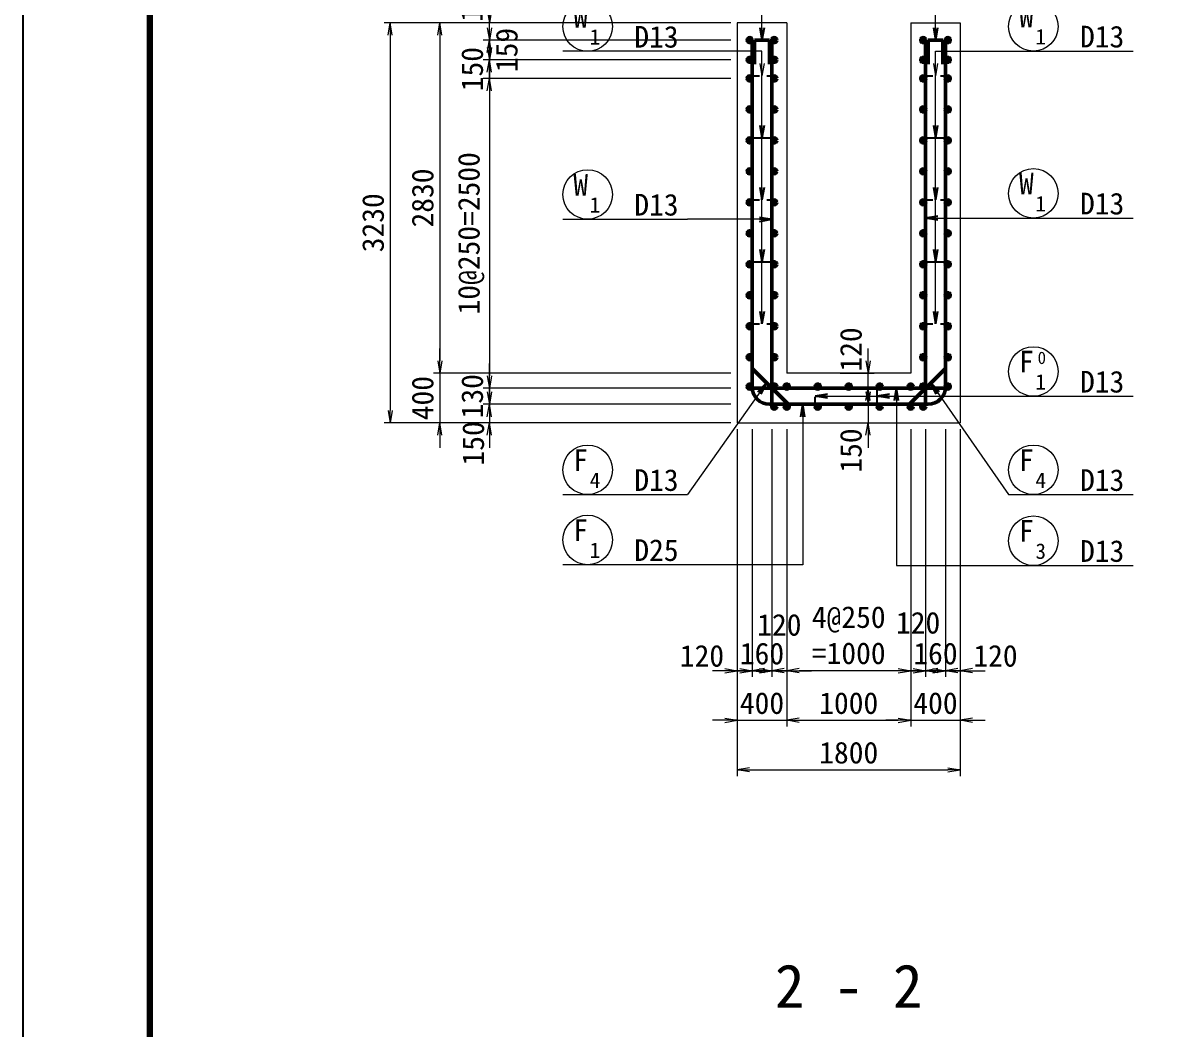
# Model space of a CAD drawing. Header units: millimetres. Extents: x 67792 to 193942, y -50017 to -20317.
# Drawn here: x 67792 to 76940, y -34205 to -26081 of the extents above; entities that cross this region are included whole.
import ezdxf
from ezdxf.enums import TextEntityAlignment as Align

# ---------------------------------------------------------------- set-up
doc = ezdxf.new("R2010")
doc.units = ezdxf.units.MM
doc.header["$LTSCALE"] = 50
doc.header["$PDSIZE"] = 300
doc.linetypes.add('SXF_跳び破線', pattern=[12, 6, -6])
doc.layers.get('Defpoints').update_dxf_attribs({"color": 191})
for name, color, linetype, lineweight in [('D-BGD', 7, 'Continuous', 13), ('D-STR', 1, 'Continuous', 50), ('D-STR-DIM', 7, 'Continuous', 13), ('D-STR-HTXT', 7, 'Continuous', 13), ('D-STR-STR2', 7, 'Continuous', 25), ('D-STR-STR5', 7, 'Continuous', 25), ('D-STR-TXT', 7, 'Continuous', 13), ('D-TTL', 2, 'Continuous', 140)]:
    doc.layers.add(name, color=color, linetype=linetype, lineweight=lineweight)
doc.styles.add('YOKO_GOTHIC', font='MS Gothic.ttf')
doc.dimstyles.new('S50', dxfattribs={"dimscale": 50, "dimtxt": 3.5, "dimasz": 2, "dimexe": 1, "dimexo": 1, "dimgap": 1, "dimtad": 1, "dimdec": 0, "dimzin": 1, "dimdsep": 46, "dimtxsty": 'YOKO_GOTHIC', "dimblk": 'OPEN', "dimcen": 0, "dimclrd": 256, "dimclre": 256, "dimclrt": 256, "dimaunit": 1, "dimadec": 3, "dimazin": 0, "dimtfac": 1, "dimtdec": 0, "dimtix": 1, "dimtmove": 2, "dimatfit": 3, "dimldrblk": 'OPEN', "dimfxl": 1, "dimlwd": -1, "dimlwe": -1, "dimarcsym": 2})

# ---------------------------------------------------------------- blocks, each defined once
blk = doc.blocks.new('_Open')
at = {"color": 0, "linetype": 'ByBlock', "lineweight": -2}
for p, q in [((-1, 0.167), (0, 0)), ((-1, -0.167), (0, 0)), ((0, 0), (-1, 0))]:
    blk.add_line(p, q, dxfattribs=at)
blk = doc.blocks.new('*D239')
at = {"layer": 'D-STR-DIM', "ltscale": 1500, "transparency": 16777216}
for p, q in [((73507.4, -26081), (70707.4, -26081)), ((70757.4, -26181), (70757.4, -29210.9)), ((73507.4, -29310.9), (70707.4, -29310.9))]:
    blk.add_line(p, q, dxfattribs=at)
at = {"layer": 'Defpoints', "color": 0, "ltscale": 1500, "transparency": 16777216}
for p in [(73557.4, -26081), (70757.4, -29310.9), (73557.4, -29310.9)]:
    blk.add_point(p, dxfattribs=at)
at = {"layer": 'D-STR-DIM', "ltscale": 1500, "transparency": 16777216, "xscale": 100, "yscale": 100, "zscale": 100}
for p, rotation in [((70757.4, -26081), 90), ((70757.4, -29310.9), 270)]:
    blk.add_blockref('_Open', p, dxfattribs=dict(at, rotation=rotation))
at = {"layer": 'D-STR-DIM', "ltscale": 1500, "transparency": 16777216, "insert": (70619.9, -27695.9), "char_height": 175, "attachment_point": 5, "rotation": 90, "style": 'YOKO_GOTHIC'}
blk.add_mtext('3230', dxfattribs=at)
blk = doc.blocks.new('*D240')
at = {"layer": 'D-STR-DIM', "ltscale": 1500, "transparency": 16777216}
for p, q in [((73507.4, -26081), (71107.4, -26081)), ((71157.4, -26181), (71157.4, -28810.9)), ((73507.4, -28910.9), (71107.4, -28910.9))]:
    blk.add_line(p, q, dxfattribs=at)
at = {"layer": 'Defpoints', "color": 0, "ltscale": 1500, "transparency": 16777216}
for p in [(73557.4, -26081), (71157.4, -28910.9), (73557.4, -28910.9)]:
    blk.add_point(p, dxfattribs=at)
at = {"layer": 'D-STR-DIM', "ltscale": 1500, "transparency": 16777216, "xscale": 100, "yscale": 100, "zscale": 100}
for p, rotation in [((71157.4, -26081), 90), ((71157.4, -28910.9), 270)]:
    blk.add_blockref('_Open', p, dxfattribs=dict(at, rotation=rotation))
at = {"layer": 'D-STR-DIM', "ltscale": 1500, "transparency": 16777216, "insert": (71019.9, -27495.9), "char_height": 175, "attachment_point": 5, "rotation": 90, "style": 'YOKO_GOTHIC'}
blk.add_mtext('2830', dxfattribs=at)
blk = doc.blocks.new('*D241')
at = {"layer": 'D-STR-DIM', "ltscale": 1500, "transparency": 16777216}
for p, q in [((71157.4, -28810.9), (71157.4, -28710.9)), ((73507.4, -28910.9), (71107.4, -28910.9)), ((71157.4, -28910.9), (71157.4, -29310.9)), ((73507.4, -29310.9), (71107.4, -29310.9)), ((71157.4, -29410.9), (71157.4, -29510.9))]:
    blk.add_line(p, q, dxfattribs=at)
at = {"layer": 'Defpoints', "color": 0, "ltscale": 1500, "transparency": 16777216}
for p in [(73557.4, -28910.9), (71157.4, -29310.9), (73557.4, -29310.9)]:
    blk.add_point(p, dxfattribs=at)
at = {"layer": 'D-STR-DIM', "ltscale": 1500, "transparency": 16777216, "xscale": 100, "yscale": 100, "zscale": 100}
for p, rotation in [((71157.4, -28910.9), 270), ((71157.4, -29310.9), 90)]:
    blk.add_blockref('_Open', p, dxfattribs=dict(at, rotation=rotation))
at = {"layer": 'D-STR-DIM', "ltscale": 1500, "transparency": 16777216, "insert": (71019.9, -29110.9), "char_height": 175, "attachment_point": 5, "rotation": 90, "style": 'YOKO_GOTHIC'}
blk.add_mtext('400', dxfattribs=at)
blk = doc.blocks.new('*D242')
at = {"layer": 'D-STR-DIM', "ltscale": 1500, "transparency": 16777216}
for p, q in [((71557.4, -25981), (71557.4, -25881)), ((73507.4, -26081), (71507.4, -26081)), ((71557.4, -26222), (71557.4, -26081)), ((73507.4, -26222), (71507.4, -26222)), ((71557.4, -26322), (71557.4, -26422))]:
    blk.add_line(p, q, dxfattribs=at)
at = {"layer": 'Defpoints', "color": 0, "ltscale": 1500, "transparency": 16777216}
for p in [(71557.4, -26081), (73557.4, -26081), (73557.4, -26222)]:
    blk.add_point(p, dxfattribs=at)
at = {"layer": 'D-STR-DIM', "ltscale": 1500, "transparency": 16777216, "xscale": 100, "yscale": 100, "zscale": 100}
for p, rotation in [((71557.4, -26081), 270), ((71557.4, -26222), 90)]:
    blk.add_blockref('_Open', p, dxfattribs=dict(at, rotation=rotation))
at = {"layer": 'D-STR-DIM', "ltscale": 1500, "transparency": 16777216, "insert": (71414.9, -25895.6), "char_height": 175, "attachment_point": 5, "rotation": 90, "style": 'YOKO_GOTHIC'}
blk.add_mtext('141', dxfattribs=at)
blk = doc.blocks.new('*D243')
at = {"layer": 'D-STR-DIM', "ltscale": 1500, "transparency": 16777216}
for p, q in [((73507.4, -26530.9), (71507.4, -26530.9)), ((71557.4, -26630.9), (71557.4, -28930.9)), ((73507.4, -29030.9), (71507.4, -29030.9))]:
    blk.add_line(p, q, dxfattribs=at)
at = {"layer": 'Defpoints', "color": 0, "ltscale": 1500, "transparency": 16777216}
for p in [(73557.4, -26530.9), (71557.4, -29030.9), (73557.4, -29030.9)]:
    blk.add_point(p, dxfattribs=at)
at = {"layer": 'D-STR-DIM', "ltscale": 1500, "transparency": 16777216, "xscale": 100, "yscale": 100, "zscale": 100}
for p, rotation in [((71557.4, -26530.9), 90), ((71557.4, -29030.9), 270)]:
    blk.add_blockref('_Open', p, dxfattribs=dict(at, rotation=rotation))
at = {"layer": 'D-STR-DIM', "ltscale": 1500, "transparency": 16777216, "insert": (71410.5, -27780.9), "char_height": 175, "attachment_point": 5, "rotation": 90, "style": 'YOKO_GOTHIC'}
blk.add_mtext('10@250=2500', dxfattribs=at)
blk = doc.blocks.new('*D244')
at = {"layer": 'D-STR-DIM', "ltscale": 1500, "transparency": 16777216}
for p, q in [((71557.4, -28930.9), (71557.4, -28830.9)), ((73507.4, -29030.9), (71507.4, -29030.9)), ((71557.4, -29030.9), (71557.4, -29160.9)), ((73507.4, -29160.9), (71507.4, -29160.9)), ((71557.4, -29260.9), (71557.4, -29360.9))]:
    blk.add_line(p, q, dxfattribs=at)
at = {"layer": 'Defpoints', "color": 0, "ltscale": 1500, "transparency": 16777216}
for p in [(73557.4, -29030.9), (71557.4, -29160.9), (73557.4, -29160.9)]:
    blk.add_point(p, dxfattribs=at)
at = {"layer": 'D-STR-DIM', "ltscale": 1500, "transparency": 16777216, "xscale": 100, "yscale": 100, "zscale": 100}
for p, rotation in [((71557.4, -29030.9), 270), ((71557.4, -29160.9), 90)]:
    blk.add_blockref('_Open', p, dxfattribs=dict(at, rotation=rotation))
at = {"layer": 'D-STR-DIM', "ltscale": 1500, "transparency": 16777216, "insert": (71419.9, -29095.9), "char_height": 175, "attachment_point": 5, "rotation": 90, "style": 'YOKO_GOTHIC'}
blk.add_mtext('130', dxfattribs=at)
blk = doc.blocks.new('*D245')
at = {"layer": 'D-STR-DIM', "ltscale": 1500, "transparency": 16777216}
for p, q in [((71557.4, -29060.9), (71557.4, -28960.9)), ((73507.4, -29160.9), (71507.4, -29160.9)), ((71557.4, -29160.9), (71557.4, -29310.9)), ((73507.4, -29310.9), (71507.4, -29310.9)), ((71557.4, -29410.9), (71557.4, -29510.9))]:
    blk.add_line(p, q, dxfattribs=at)
at = {"layer": 'Defpoints', "color": 0, "ltscale": 1500, "transparency": 16777216}
for p in [(73557.4, -29160.9), (71557.4, -29310.9), (73557.4, -29310.9)]:
    blk.add_point(p, dxfattribs=at)
at = {"layer": 'D-STR-DIM', "ltscale": 1500, "transparency": 16777216, "xscale": 100, "yscale": 100, "zscale": 100}
for p, rotation in [((71557.4, -29160.9), 270), ((71557.4, -29310.9), 90)]:
    blk.add_blockref('_Open', p, dxfattribs=dict(at, rotation=rotation))
at = {"layer": 'D-STR-DIM', "ltscale": 1500, "transparency": 16777216, "insert": (71428.2, -29476.3), "char_height": 175, "attachment_point": 5, "rotation": 90, "style": 'YOKO_GOTHIC'}
blk.add_mtext('150', dxfattribs=at)
blk = doc.blocks.new('*D246')
at = {"layer": 'D-STR-DIM', "ltscale": 1500, "transparency": 16777216}
for p, q in [((71557.4, -26280.9), (71557.4, -26180.9)), ((73507.4, -26380.9), (71507.4, -26380.9)), ((71557.4, -26530.9), (71557.4, -26380.9)), ((73507.4, -26530.9), (71507.4, -26530.9)), ((71557.4, -26630.9), (71557.4, -26730.9))]:
    blk.add_line(p, q, dxfattribs=at)
at = {"layer": 'Defpoints', "color": 0, "ltscale": 1500, "transparency": 16777216}
for p in [(71557.4, -26380.9), (73557.4, -26380.9), (73557.4, -26530.9)]:
    blk.add_point(p, dxfattribs=at)
at = {"layer": 'D-STR-DIM', "ltscale": 1500, "transparency": 16777216, "xscale": 100, "yscale": 100, "zscale": 100}
for p, rotation in [((71557.4, -26380.9), 270), ((71557.4, -26530.9), 90)]:
    blk.add_blockref('_Open', p, dxfattribs=dict(at, rotation=rotation))
at = {"layer": 'D-STR-DIM', "ltscale": 1500, "transparency": 16777216, "insert": (71419.9, -26455.9), "char_height": 175, "attachment_point": 5, "rotation": 90, "style": 'YOKO_GOTHIC'}
blk.add_mtext('150', dxfattribs=at)
blk = doc.blocks.new('*D198')
at = {"layer": 'D-STR-DIM', "ltscale": 1500, "transparency": 16777216}
for p, q in [((71557.4, -26122), (71557.4, -26022)), ((73507.4, -26222), (71507.4, -26222)), ((71557.4, -26222), (71557.4, -26380.9)), ((73507.4, -26380.9), (71507.4, -26380.9)), ((71557.4, -26480.9), (71557.4, -26580.9))]:
    blk.add_line(p, q, dxfattribs=at)
at = {"layer": 'Defpoints', "color": 0, "ltscale": 1500, "transparency": 16777216}
for p in [(73557.4, -26222), (71557.4, -26380.9), (73557.4, -26380.9)]:
    blk.add_point(p, dxfattribs=at)
at = {"layer": 'D-STR-DIM', "ltscale": 1500, "transparency": 16777216, "xscale": 100, "yscale": 100, "zscale": 100}
for p, rotation in [((71557.4, -26222), 270), ((71557.4, -26380.9), 90)]:
    blk.add_blockref('_Open', p, dxfattribs=dict(at, rotation=rotation))
at = {"layer": 'D-STR-DIM', "ltscale": 1500, "transparency": 16777216, "insert": (71698.6, -26301.4), "char_height": 175, "attachment_point": 5, "rotation": 90, "style": 'YOKO_GOTHIC'}
blk.add_mtext('159', dxfattribs=at)
blk = doc.blocks.new('*D199')
at = {"layer": 'D-STR-DIM', "ltscale": 1500, "transparency": 16777216}
for p, q in [((73557.4, -29360.9), (73557.4, -32160.9)), ((75357.4, -29360.9), (75357.4, -32160.9)), ((73657.4, -32110.9), (75257.4, -32110.9))]:
    blk.add_line(p, q, dxfattribs=at)
at = {"layer": 'Defpoints', "color": 0, "ltscale": 1500, "transparency": 16777216}
for p in [(73557.4, -29310.9), (75357.4, -29310.9), (75357.4, -32110.9)]:
    blk.add_point(p, dxfattribs=at)
at = {"layer": 'D-STR-DIM', "ltscale": 1500, "transparency": 16777216, "xscale": 100, "yscale": 100, "zscale": 100, "rotation": 180}
blk.add_blockref('_Open', (73557.4, -32110.9), dxfattribs=at)
at = {"layer": 'D-STR-DIM', "ltscale": 1500, "transparency": 16777216, "xscale": 100, "yscale": 100, "zscale": 100}
blk.add_blockref('_Open', (75357.4, -32110.9), dxfattribs=at)
at = {"layer": 'D-STR-DIM', "ltscale": 1500, "transparency": 16777216, "insert": (74457.4, -31973.4), "char_height": 175, "attachment_point": 5, "style": 'YOKO_GOTHIC'}
blk.add_mtext('1800', dxfattribs=at)
blk = doc.blocks.new('*D200')
at = {"layer": 'D-STR-DIM', "ltscale": 1500, "transparency": 16777216}
for p, q in [((73557.4, -29360.9), (73557.4, -31760.9)), ((73957.4, -29360.9), (73957.4, -31760.9)), ((73457.4, -31710.9), (73357.4, -31710.9)), ((73557.4, -31710.9), (73957.4, -31710.9)), ((74057.4, -31710.9), (74157.4, -31710.9))]:
    blk.add_line(p, q, dxfattribs=at)
at = {"layer": 'Defpoints', "color": 0, "ltscale": 1500, "transparency": 16777216}
for p in [(73557.4, -29310.9), (73957.4, -29310.9), (73957.4, -31710.9)]:
    blk.add_point(p, dxfattribs=at)
at = {"layer": 'D-STR-DIM', "ltscale": 1500, "transparency": 16777216, "xscale": 100, "yscale": 100, "zscale": 100}
blk.add_blockref('_Open', (73557.4, -31710.9), dxfattribs=at)
at = {"layer": 'D-STR-DIM', "ltscale": 1500, "transparency": 16777216, "xscale": 100, "yscale": 100, "zscale": 100, "rotation": 180}
blk.add_blockref('_Open', (73957.4, -31710.9), dxfattribs=at)
at = {"layer": 'D-STR-DIM', "ltscale": 1500, "transparency": 16777216, "insert": (73757.4, -31573.4), "char_height": 175, "attachment_point": 5, "style": 'YOKO_GOTHIC'}
blk.add_mtext('400', dxfattribs=at)
blk = doc.blocks.new('*D201')
at = {"layer": 'D-STR-DIM', "ltscale": 1500, "transparency": 16777216}
for p, q in [((73957.4, -29360.9), (73957.4, -31760.9)), ((74957.4, -29360.9), (74957.4, -31760.9)), ((74057.4, -31710.9), (74857.4, -31710.9))]:
    blk.add_line(p, q, dxfattribs=at)
at = {"layer": 'Defpoints', "color": 0, "ltscale": 1500, "transparency": 16777216}
for p in [(73957.4, -29310.9), (74957.4, -29310.9), (74957.4, -31710.9)]:
    blk.add_point(p, dxfattribs=at)
at = {"layer": 'D-STR-DIM', "ltscale": 1500, "transparency": 16777216, "xscale": 100, "yscale": 100, "zscale": 100, "rotation": 180}
blk.add_blockref('_Open', (73957.4, -31710.9), dxfattribs=at)
at = {"layer": 'D-STR-DIM', "ltscale": 1500, "transparency": 16777216, "xscale": 100, "yscale": 100, "zscale": 100}
blk.add_blockref('_Open', (74957.4, -31710.9), dxfattribs=at)
at = {"layer": 'D-STR-DIM', "ltscale": 1500, "transparency": 16777216, "insert": (74457.4, -31573.4), "char_height": 175, "attachment_point": 5, "style": 'YOKO_GOTHIC'}
blk.add_mtext('1000', dxfattribs=at)
blk = doc.blocks.new('*D202')
at = {"layer": 'D-STR-DIM', "ltscale": 1500, "transparency": 16777216}
for p, q in [((74957.4, -29360.9), (74957.4, -31760.9)), ((75357.4, -29360.9), (75357.4, -31760.9)), ((74857.4, -31710.9), (74757.4, -31710.9)), ((74957.4, -31710.9), (75357.4, -31710.9)), ((75457.4, -31710.9), (75557.4, -31710.9))]:
    blk.add_line(p, q, dxfattribs=at)
at = {"layer": 'Defpoints', "color": 0, "ltscale": 1500, "transparency": 16777216}
for p in [(74957.4, -29310.9), (75357.4, -29310.9), (75357.4, -31710.9)]:
    blk.add_point(p, dxfattribs=at)
at = {"layer": 'D-STR-DIM', "ltscale": 1500, "transparency": 16777216, "xscale": 100, "yscale": 100, "zscale": 100}
blk.add_blockref('_Open', (74957.4, -31710.9), dxfattribs=at)
at = {"layer": 'D-STR-DIM', "ltscale": 1500, "transparency": 16777216, "xscale": 100, "yscale": 100, "zscale": 100, "rotation": 180}
blk.add_blockref('_Open', (75357.4, -31710.9), dxfattribs=at)
at = {"layer": 'D-STR-DIM', "ltscale": 1500, "transparency": 16777216, "insert": (75157.4, -31573.4), "char_height": 175, "attachment_point": 5, "style": 'YOKO_GOTHIC'}
blk.add_mtext('400', dxfattribs=at)
blk = doc.blocks.new('*D203')
at = {"layer": 'D-STR-DIM', "ltscale": 1500, "transparency": 16777216}
for p, q in [((73677.4, -29360.9), (73677.4, -31360.9)), ((73837.4, -29360.9), (73837.4, -31360.9)), ((73577.4, -31310.9), (73477.4, -31310.9)), ((73677.4, -31310.9), (73837.4, -31310.9)), ((73937.4, -31310.9), (74037.4, -31310.9))]:
    blk.add_line(p, q, dxfattribs=at)
at = {"layer": 'Defpoints', "color": 0, "ltscale": 1500, "transparency": 16777216}
for p in [(73677.4, -29310.9), (73837.4, -29310.9), (73837.4, -31310.9)]:
    blk.add_point(p, dxfattribs=at)
at = {"layer": 'D-STR-DIM', "ltscale": 1500, "transparency": 16777216, "xscale": 100, "yscale": 100, "zscale": 100}
blk.add_blockref('_Open', (73677.4, -31310.9), dxfattribs=at)
at = {"layer": 'D-STR-DIM', "ltscale": 1500, "transparency": 16777216, "xscale": 100, "yscale": 100, "zscale": 100, "rotation": 180}
blk.add_blockref('_Open', (73837.4, -31310.9), dxfattribs=at)
at = {"layer": 'D-STR-DIM', "ltscale": 1500, "transparency": 16777216, "insert": (73757.4, -31173.4), "char_height": 175, "attachment_point": 5, "style": 'YOKO_GOTHIC'}
blk.add_mtext('160', dxfattribs=at)
blk = doc.blocks.new('*D204')
at = {"layer": 'D-STR-DIM', "ltscale": 1500, "transparency": 16777216}
for p, q in [((73557.4, -29360.9), (73557.4, -31360.9)), ((73677.4, -29360.9), (73677.4, -31360.9)), ((73457.4, -31310.9), (73357.4, -31310.9)), ((73557.4, -31310.9), (73677.4, -31310.9)), ((73777.4, -31310.9), (73877.4, -31310.9))]:
    blk.add_line(p, q, dxfattribs=at)
at = {"layer": 'Defpoints', "color": 0, "ltscale": 1500, "transparency": 16777216}
for p in [(73557.4, -29310.9), (73677.4, -29310.9), (73677.4, -31310.9)]:
    blk.add_point(p, dxfattribs=at)
at = {"layer": 'D-STR-DIM', "ltscale": 1500, "transparency": 16777216, "xscale": 100, "yscale": 100, "zscale": 100}
blk.add_blockref('_Open', (73557.4, -31310.9), dxfattribs=at)
at = {"layer": 'D-STR-DIM', "ltscale": 1500, "transparency": 16777216, "xscale": 100, "yscale": 100, "zscale": 100, "rotation": 180}
blk.add_blockref('_Open', (73677.4, -31310.9), dxfattribs=at)
at = {"layer": 'D-STR-DIM', "ltscale": 1500, "transparency": 16777216, "insert": (73273, -31192), "char_height": 175, "attachment_point": 5, "style": 'YOKO_GOTHIC'}
blk.add_mtext('120', dxfattribs=at)
blk = doc.blocks.new('*D205')
at = {"layer": 'D-STR-DIM', "ltscale": 1500, "transparency": 16777216}
for p, q in [((73957.4, -29360.9), (73957.4, -31360.9)), ((74957.4, -29360.9), (74957.4, -31360.9)), ((74857.4, -31310.9), (74057.4, -31310.9))]:
    blk.add_line(p, q, dxfattribs=at)
at = {"layer": 'Defpoints', "color": 0, "ltscale": 1500, "transparency": 16777216}
for p in [(73957.4, -29310.9), (74957.4, -29310.9), (73957.4, -31310.9)]:
    blk.add_point(p, dxfattribs=at)
at = {"layer": 'D-STR-DIM', "ltscale": 1500, "transparency": 16777216, "xscale": 100, "yscale": 100, "zscale": 100, "rotation": 180}
blk.add_blockref('_Open', (73957.4, -31310.9), dxfattribs=at)
at = {"layer": 'D-STR-DIM', "ltscale": 1500, "transparency": 16777216, "xscale": 100, "yscale": 100, "zscale": 100}
blk.add_blockref('_Open', (74957.4, -31310.9), dxfattribs=at)
at = {"layer": 'D-STR-DIM', "ltscale": 1500, "transparency": 16777216, "insert": (74457.4, -31025.3), "char_height": 175, "attachment_point": 5, "style": 'YOKO_GOTHIC'}
blk.add_mtext('4@250\\P=1000', dxfattribs=at)
blk = doc.blocks.new('*D206')
at = {"layer": 'D-STR-DIM', "ltscale": 1500, "transparency": 16777216}
for p, q in [((73837.4, -29360.9), (73837.4, -31360.9)), ((73957.4, -29360.9), (73957.4, -31360.9)), ((73737.4, -31310.9), (73637.4, -31310.9)), ((73957.4, -31310.9), (73837.4, -31310.9)), ((74057.4, -31310.9), (74157.4, -31310.9))]:
    blk.add_line(p, q, dxfattribs=at)
at = {"layer": 'Defpoints', "color": 0, "ltscale": 1500, "transparency": 16777216}
for p in [(73837.4, -29310.9), (73957.4, -29310.9), (73837.4, -31310.9)]:
    blk.add_point(p, dxfattribs=at)
at = {"layer": 'D-STR-DIM', "ltscale": 1500, "transparency": 16777216, "xscale": 100, "yscale": 100, "zscale": 100}
blk.add_blockref('_Open', (73837.4, -31310.9), dxfattribs=at)
at = {"layer": 'D-STR-DIM', "ltscale": 1500, "transparency": 16777216, "xscale": 100, "yscale": 100, "zscale": 100, "rotation": 180}
blk.add_blockref('_Open', (73957.4, -31310.9), dxfattribs=at)
at = {"layer": 'D-STR-DIM', "ltscale": 1500, "transparency": 16777216, "insert": (73897.4, -30942), "char_height": 175, "attachment_point": 5, "style": 'YOKO_GOTHIC'}
blk.add_mtext('120', dxfattribs=at)
blk = doc.blocks.new('*D207')
at = {"layer": 'D-STR-DIM', "ltscale": 1500, "transparency": 16777216}
for p, q in [((75077.4, -29360.9), (75077.4, -31360.9)), ((75237.4, -29360.9), (75237.4, -31360.9)), ((74977.4, -31310.9), (74877.4, -31310.9)), ((75237.4, -31310.9), (75077.4, -31310.9)), ((75337.4, -31310.9), (75437.4, -31310.9))]:
    blk.add_line(p, q, dxfattribs=at)
at = {"layer": 'Defpoints', "color": 0, "ltscale": 1500, "transparency": 16777216}
for p in [(75077.4, -29310.9), (75237.4, -29310.9), (75077.4, -31310.9)]:
    blk.add_point(p, dxfattribs=at)
at = {"layer": 'D-STR-DIM', "ltscale": 1500, "transparency": 16777216, "xscale": 100, "yscale": 100, "zscale": 100}
blk.add_blockref('_Open', (75077.4, -31310.9), dxfattribs=at)
at = {"layer": 'D-STR-DIM', "ltscale": 1500, "transparency": 16777216, "xscale": 100, "yscale": 100, "zscale": 100, "rotation": 180}
blk.add_blockref('_Open', (75237.4, -31310.9), dxfattribs=at)
at = {"layer": 'D-STR-DIM', "ltscale": 1500, "transparency": 16777216, "insert": (75157.4, -31173.4), "char_height": 175, "attachment_point": 5, "style": 'YOKO_GOTHIC'}
blk.add_mtext('160', dxfattribs=at)
blk = doc.blocks.new('*D208')
at = {"layer": 'D-STR-DIM', "ltscale": 1500, "transparency": 16777216}
for p, q in [((75237.4, -29360.9), (75237.4, -31360.9)), ((75357.4, -29360.9), (75357.4, -31360.9)), ((75137.4, -31310.9), (75037.4, -31310.9)), ((75357.4, -31310.9), (75237.4, -31310.9)), ((75457.4, -31310.9), (75557.4, -31310.9))]:
    blk.add_line(p, q, dxfattribs=at)
at = {"layer": 'Defpoints', "color": 0, "ltscale": 1500, "transparency": 16777216}
for p in [(75237.4, -29310.9), (75357.4, -29310.9), (75237.4, -31310.9)]:
    blk.add_point(p, dxfattribs=at)
at = {"layer": 'D-STR-DIM', "ltscale": 1500, "transparency": 16777216, "xscale": 100, "yscale": 100, "zscale": 100}
blk.add_blockref('_Open', (75237.4, -31310.9), dxfattribs=at)
at = {"layer": 'D-STR-DIM', "ltscale": 1500, "transparency": 16777216, "xscale": 100, "yscale": 100, "zscale": 100, "rotation": 180}
blk.add_blockref('_Open', (75357.4, -31310.9), dxfattribs=at)
at = {"layer": 'D-STR-DIM', "ltscale": 1500, "transparency": 16777216, "insert": (75641.7, -31192), "char_height": 175, "attachment_point": 5, "style": 'YOKO_GOTHIC'}
blk.add_mtext('120', dxfattribs=at)
blk = doc.blocks.new('*D209')
at = {"layer": 'D-STR-DIM', "ltscale": 1500, "transparency": 16777216}
for p, q in [((74957.4, -29360.9), (74957.4, -31360.9)), ((75077.4, -29360.9), (75077.4, -31360.9)), ((74857.4, -31310.9), (74757.4, -31310.9)), ((74957.4, -31310.9), (75077.4, -31310.9)), ((75177.4, -31310.9), (75277.4, -31310.9))]:
    blk.add_line(p, q, dxfattribs=at)
at = {"layer": 'Defpoints', "color": 0, "ltscale": 1500, "transparency": 16777216}
for p in [(74957.4, -29310.9), (75077.4, -29310.9), (75077.4, -31310.9)]:
    blk.add_point(p, dxfattribs=at)
at = {"layer": 'D-STR-DIM', "ltscale": 1500, "transparency": 16777216, "xscale": 100, "yscale": 100, "zscale": 100}
blk.add_blockref('_Open', (74957.4, -31310.9), dxfattribs=at)
at = {"layer": 'D-STR-DIM', "ltscale": 1500, "transparency": 16777216, "xscale": 100, "yscale": 100, "zscale": 100, "rotation": 180}
blk.add_blockref('_Open', (75077.4, -31310.9), dxfattribs=at)
at = {"layer": 'D-STR-DIM', "ltscale": 1500, "transparency": 16777216, "insert": (75017.4, -30925), "char_height": 175, "attachment_point": 5, "style": 'YOKO_GOTHIC'}
blk.add_mtext('120', dxfattribs=at)
blk = doc.blocks.new('*D252')
at = {"layer": 'D-STR-DIM', "ltscale": 1500, "transparency": 16777216}
for p, q in [((74613.1, -28810.9), (74613.1, -28710.9)), ((74387.9, -28910.9), (74663.1, -28910.9)), ((74613.1, -29030.9), (74613.1, -28910.9)), ((74398.4, -29030.9), (74663.1, -29030.9)), ((74613.1, -29130.9), (74613.1, -29230.9))]:
    blk.add_line(p, q, dxfattribs=at)
at = {"layer": 'Defpoints', "color": 0, "ltscale": 1500, "transparency": 16777216}
for p in [(74337.9, -28910.9), (74613.1, -28910.9), (74348.4, -29030.9)]:
    blk.add_point(p, dxfattribs=at)
at = {"layer": 'D-STR-DIM', "ltscale": 1500, "transparency": 16777216, "xscale": 100, "yscale": 100, "zscale": 100}
for p, rotation in [((74613.1, -28910.9), 270), ((74613.1, -29030.9), 90)]:
    blk.add_blockref('_Open', p, dxfattribs=dict(at, rotation=rotation))
at = {"layer": 'D-STR-DIM', "ltscale": 1500, "transparency": 16777216, "insert": (74475.6, -28718.3), "char_height": 175, "attachment_point": 5, "rotation": 90, "style": 'YOKO_GOTHIC'}
blk.add_mtext('120', dxfattribs=at)
blk = doc.blocks.new('*D253')
at = {"layer": 'D-STR-DIM', "ltscale": 1500, "transparency": 16777216}
for p, q in [((74613.1, -29060.9), (74613.1, -28960.9)), ((74387.1, -29160.9), (74663.1, -29160.9)), ((74613.1, -29160.9), (74613.1, -29310.9)), ((74387.1, -29310.9), (74663.1, -29310.9)), ((74613.1, -29410.9), (74613.1, -29510.9))]:
    blk.add_line(p, q, dxfattribs=at)
at = {"layer": 'Defpoints', "color": 0, "ltscale": 1500, "transparency": 16777216}
for p in [(74337.1, -29160.9), (74337.1, -29310.9), (74613.1, -29310.9)]:
    blk.add_point(p, dxfattribs=at)
at = {"layer": 'D-STR-DIM', "ltscale": 1500, "transparency": 16777216, "xscale": 100, "yscale": 100, "zscale": 100}
for p, rotation in [((74613.1, -29160.9), 270), ((74613.1, -29310.9), 90)]:
    blk.add_blockref('_Open', p, dxfattribs=dict(at, rotation=rotation))
at = {"layer": 'D-STR-DIM', "ltscale": 1500, "transparency": 16777216, "insert": (74475.6, -29533.9), "char_height": 175, "attachment_point": 5, "rotation": 90, "style": 'YOKO_GOTHIC'}
blk.add_mtext('150', dxfattribs=at)

msp = doc.modelspace()

# ---------------------------------------------------------------- linework, layer by layer
at = {"layer": 'D-BGD'}
for p, q in [((73957.4, -26081), (73557.4, -26081)), ((73557.4, -26081), (73557.4, -29310.9)), ((73957.4, -26081), (73957.4, -28910.9)), ((74957.4, -26081), (75357.4, -26081)), ((74957.4, -26081), (74957.4, -28910.9)), ((74957.4, -26081), (75357.4, -26081)), ((75357.4, -26081), (75357.4, -29310.9)), ((74957.4, -28910.9), (73957.4, -28910.9)), ((73557.4, -29310.9), (75357.4, -29310.9))]:
    msp.add_line(p, q, dxfattribs=at)
at = {"layer": 'D-STR'}
for p, q in [((73677.4, -29020.9), (73677.4, -26222)), ((73817.4, -26222), (73697.4, -26222)), ((73697.4, -26417), (73697.4, -26222)), ((73817.4, -26417), (73817.4, -26222)), ((73837.4, -29160.9), (73837.4, -26222)), ((75077.4, -29160.9), (75077.4, -26222)), ((75097.4, -26222), (75217.4, -26222)), ((75097.4, -26417), (75097.4, -26222)), ((75217.4, -26417), (75217.4, -26222)), ((75237.4, -29020.9), (75237.4, -26222)), ((73967.4, -29160.9), (73677.4, -28870.9)), ((74947.4, -29160.9), (75237.4, -28870.9)), ((73677.4, -29030.9), (75237.4, -29030.9)), ((73817.4, -29160.9), (75097.4, -29160.9))]:
    msp.add_line(p, q, dxfattribs=at)
for centre, start, end in [((73817.4, -29020.9), 180, 270), ((75097.4, -29020.9), 270, 0)]:
    msp.add_arc(centre, 140, start, end, dxfattribs=at)
at = {"layer": 'D-STR-HTXT'}
for p, q in [((72150.8, -27667.7), (73157.4, -27667.7)), ((75747.3, -27658.6), (76753.8, -27658.6)), ((72150.8, -29889.7), (73157.4, -29889.7)), ((75747.3, -29889.7), (76753.8, -29889.7))]:
    msp.add_line(p, q, dxfattribs=at)
for centre in [(72350.8, -26112.3), (75947.3, -26111), (75947.3, -27458.6), (72350.8, -27467.7), (75947.3, -28895.9), (72350.8, -29689.7), (75947.3, -29689.7), (72350.8, -30255.2), (75947.3, -30262.3)]:
    msp.add_circle(centre, 200, dxfattribs=at)
at = {"layer": 'D-STR-STR2', "lineweight": 50}
for centre, radius in [((73658.4, -26222), 20), ((73658.4, -26222), 10), ((73856.4, -26222), 20), ((73856.4, -26222), 10), ((75058.4, -26222), 20), ((75058.4, -26222), 10), ((75256.4, -26222), 20), ((75256.4, -26222), 10), ((73658.4, -26380.9), 20), ((73658.4, -26380.9), 10), ((73856.4, -26380.9), 20), ((73856.4, -26380.9), 10), ((75058.4, -26380.9), 20), ((75058.4, -26380.9), 10), ((75256.4, -26380.9), 20), ((75256.4, -26380.9), 10), ((73658.4, -26530.9), 20), ((73658.4, -26530.9), 10), ((73856.4, -26530.9), 20), ((73856.4, -26530.9), 10), ((75058.4, -26530.9), 20), ((75058.4, -26530.9), 10), ((75256.4, -26530.9), 20), ((75256.4, -26530.9), 10), ((73658.4, -26780.9), 20), ((73658.4, -26780.9), 10), ((73856.4, -26780.9), 20), ((73856.4, -26780.9), 10), ((75058.4, -26780.9), 20), ((75058.4, -26780.9), 10), ((75256.4, -26780.9), 20), ((75256.4, -26780.9), 10), ((73658.4, -27030.9), 20), ((73658.4, -27030.9), 10), ((73856.4, -27030.9), 20), ((73856.4, -27030.9), 10), ((75058.4, -27030.9), 20), ((75058.4, -27030.9), 10), ((75256.4, -27030.9), 20), ((75256.4, -27030.9), 10), ((73658.4, -27280.9), 20), ((73658.4, -27280.9), 10), ((73856.4, -27280.9), 20), ((73856.4, -27280.9), 10), ((75058.4, -27280.9), 20), ((75058.4, -27280.9), 10), ((75256.4, -27280.9), 20), ((75256.4, -27280.9), 10), ((73658.4, -27530.9), 20), ((73658.4, -27530.9), 10), ((73856.4, -27530.9), 20), ((73856.4, -27530.9), 10), ((75058.4, -27530.9), 20), ((75058.4, -27530.9), 10), ((75256.4, -27530.9), 20), ((75256.4, -27530.9), 10), ((73658.4, -27780.9), 20), ((73658.4, -27780.9), 10), ((73856.4, -27780.9), 20), ((73856.4, -27780.9), 10), ((75058.4, -27780.9), 20), ((75058.4, -27780.9), 10), ((75256.4, -27780.9), 20), ((75256.4, -27780.9), 10), ((73658.4, -28030.9), 20), ((73658.4, -28030.9), 10), ((73856.4, -28030.9), 20), ((73856.4, -28030.9), 10), ((75058.4, -28030.9), 20), ((75058.4, -28030.9), 10), ((75256.4, -28030.9), 20), ((75256.4, -28030.9), 10), ((73658.4, -28280.9), 20), ((73856.4, -28280.9), 20), ((75058.4, -28280.9), 20), ((75256.4, -28280.9), 20), ((73658.4, -28280.9), 10), ((73856.4, -28280.9), 10), ((75058.4, -28280.9), 10), ((75256.4, -28280.9), 10), ((73658.4, -28530.9), 20), ((73658.4, -28530.9), 10), ((73856.4, -28530.9), 20), ((73856.4, -28530.9), 10), ((75058.4, -28530.9), 20), ((75058.4, -28530.9), 10), ((75256.4, -28530.9), 20), ((75256.4, -28530.9), 10), ((73658.4, -28780.9), 20), ((73658.4, -28780.9), 10), ((73856.4, -28780.9), 20), ((73856.4, -28780.9), 10), ((75058.4, -28780.9), 20), ((75058.4, -28780.9), 10), ((75256.4, -28780.9), 20), ((75256.4, -28780.9), 10), ((73658.4, -29017.9), 20), ((73856.4, -29017.9), 20), ((73957.4, -29017.9), 20), ((74207.4, -29017.9), 20), ((74457.4, -29017.9), 20), ((74707.4, -29017.9), 20), ((74957.4, -29017.9), 20), ((75058.4, -29017.9), 20), ((75256.4, -29017.9), 20), ((73658.4, -29017.9), 10), ((73856.4, -29017.9), 10), ((73957.4, -29017.9), 10), ((74207.4, -29017.9), 10), ((74457.4, -29017.9), 10), ((74707.4, -29017.9), 10), ((74957.4, -29017.9), 10), ((75058.4, -29017.9), 10), ((75256.4, -29017.9), 10), ((73856.4, -29179.9), 20), ((73856.4, -29179.9), 10), ((73957.4, -29179.9), 20), ((73957.4, -29179.9), 10), ((74207.4, -29179.9), 20), ((74207.4, -29179.9), 10), ((74457.4, -29179.9), 20), ((74457.4, -29179.9), 10), ((74707.4, -29179.9), 20), ((74707.4, -29179.9), 10), ((74957.4, -29179.9), 20), ((74957.4, -29179.9), 10), ((75058.4, -29179.9), 20), ((75058.4, -29179.9), 10)]:
    msp.add_circle(centre, radius, dxfattribs=at)
at = {"layer": 'D-STR-STR5', "linetype": 'SXF_跳び破線', "ltscale": 0.2}
for p, q in [((73677.4, -26510.9), (73837.4, -26510.9)), ((75077.4, -26510.9), (75237.4, -26510.9)), ((73677.4, -27510.9), (73837.4, -27510.9)), ((75077.4, -27510.9), (75237.4, -27510.9)), ((73677.4, -28510.9), (73837.4, -28510.9)), ((75077.4, -28510.9), (75237.4, -28510.9)), ((74187.4, -29160.9), (74187.4, -29030.9))]:
    msp.add_line(p, q, dxfattribs=at)
at = {"layer": 'D-STR-STR5'}
for p, q in [((73677.4, -27010.9), (73837.4, -27010.9)), ((75077.4, -27010.9), (75237.4, -27010.9)), ((73677.4, -28010.9), (73837.4, -28010.9)), ((75077.4, -28010.9), (75237.4, -28010.9)), ((74687.4, -29160.9), (74687.4, -29030.9))]:
    msp.add_line(p, q, dxfattribs=at)
at = {"layer": 'D-TTL'}
msp.add_lwpolyline([(68816.7, -21416.6), (68816.7, -48916.6), (108816.7, -48916.6), (108816.7, -21416.6)], close=True, dxfattribs=at)
at = {"layer": 'Defpoints', "color": 1}
msp.add_lwpolyline([(67791.7, -20316.6), (67791.7, -50016.6), (109841.7, -50016.6), (109841.7, -20316.6)], close=True, dxfattribs=at)

# ---------------------------------------------------------------- block references
at = {"layer": 'D-STR-HTXT', "xscale": 100, "yscale": 100, "zscale": 100, "rotation": 270}
for p in [(73757.4, -26510.9), (75157.4, -26510.9)]:
    msp.add_blockref('_Open', p, dxfattribs=at)

# ---------------------------------------------------------------- texts
at = {"layer": 'D-STR-TXT', "style": 'YOKO_GOTHIC'}
for s, height, p in [('W', 175, (72294.5, -26120.6)), ('W', 175, (75891, -26119.3)), ('1', 125, (72410.2, -26258.4)), ('1', 125, (76006.7, -26257.1)), ('W', 175, (72294.5, -27476)), ('W', 175, (75891, -27466.9)), ('1', 125, (72410.2, -27613.8)), ('1', 125, (76006.7, -27604.7)), ('F', 175, (75891, -28904.2)), ('0', 100, (76015.4, -28835.7)), ('1', 125, (76006.7, -29042)), ('F', 175, (72294.5, -29698)), ('F', 175, (75891, -29698)), ('4', 125, (72410.2, -29835.8)), ('4', 125, (76006.7, -29835.8)), ('F', 175, (72294.5, -30263.5)), ('F', 175, (75891, -30270.7)), ('1', 125, (72410.2, -30401.3)), ('3', 125, (76006.7, -30408.5)), ('2 - 2', 350, (74457.4, -34030.6))]:
    msp.add_text(s, height=height, dxfattribs=at).set_placement(p, align=Align.CENTER)
for s, p in [('D13', (72727.3, -26282.3)), ('D13', (76323.8, -26281)), ('D13', (72727.3, -27637.7)), ('D13', (76323.8, -27628.6)), ('D13', (76323.8, -29065.9)), ('D13', (72727.3, -29859.7)), ('D13', (76323.8, -29859.7)), ('D25', (72727.3, -30425.2)), ('D13', (76323.8, -30432.3))]:
    msp.add_text(s, height=175, dxfattribs=at).set_placement(p)

# ---------------------------------------------------------------- dimensions: what is measured, and where the dimension line sits
at = {"layer": 'D-STR-DIM', "ltscale": 1500}
for base, p1, p2, angle, picture, middle in [((71557.4, -26081), (73557.4, -26222), (73557.4, -26081), 90, '*D242', (71414.9, -25895.6)), ((71557.4, -26380.9), (73557.4, -26222), (73557.4, -26380.9), 90, '*D198', (71698.6, -26301.4)), ((74613.1, -28910.9), (74348.4, -29030.9), (74337.9, -28910.9), 90, '*D252', (74475.6, -28718.3)), ((71557.4, -29310.9), (73557.4, -29160.9), (73557.4, -29310.9), 90, '*D245', (71428.2, -29476.3)), ((74613.1, -29310.9), (74337.1, -29160.9), (74337.1, -29310.9), 90, '*D253', (74475.6, -29533.9)), ((73837.4, -31310.9), (73957.4, -29310.9), (73837.4, -29310.9), 180, '*D206', (73897.4, -30942)), ((75237.4, -31310.9), (75357.4, -29310.9), (75237.4, -29310.9), 180, '*D208', (75641.7, -31192))]:
    dim = msp.add_linear_dim(base=base, p1=p1, p2=p2, angle=angle, dimstyle='S50', dxfattribs=at)
    dim.commit()
    dim.dimension.update_dxf_attribs({"geometry": picture, "text_midpoint": middle, "dimtype": 160})
for base, p1, p2, angle, picture, middle in [((70757.4, -29310.9), (73557.4, -26081), (73557.4, -29310.9), 90, '*D239', (70619.9, -27695.9)), ((71157.4, -28910.9), (73557.4, -26081), (73557.4, -28910.9), 90, '*D240', (71019.9, -27495.9)), ((71557.4, -26380.9), (73557.4, -26530.9), (73557.4, -26380.9), 90, '*D246', (71419.9, -26455.9)), ((71157.4, -29310.9), (73557.4, -28910.9), (73557.4, -29310.9), 90, '*D241', (71019.9, -29110.9)), ((71557.4, -29160.9), (73557.4, -29030.9), (73557.4, -29160.9), 90, '*D244', (71419.9, -29095.9)), ((75077.4, -31310.9), (75237.4, -29310.9), (75077.4, -29310.9), 180, '*D207', (75157.4, -31173.4))]:
    dim = msp.add_linear_dim(base=base, p1=p1, p2=p2, angle=angle, dimstyle='S50', dxfattribs=at)
    dim.commit()
    dim.dimension.update_dxf_attribs({"geometry": picture, "text_midpoint": middle})
for base, p1, p2, angle, text, picture, middle in [((71557.4, -29030.9), (73557.4, -26530.9), (73557.4, -29030.9), 90, '10@250=<>', '*D243', (71410.5, -27780.9)), ((73957.4, -31310.9), (74957.4, -29310.9), (73957.4, -29310.9), 180, '4@250\\P=<>', '*D205', (74457.4, -31025.3))]:
    dim = msp.add_linear_dim(base=base, p1=p1, p2=p2, angle=angle, text=text, dimstyle='S50', dxfattribs=at)
    dim.commit()
    dim.dimension.update_dxf_attribs({"geometry": picture, "text_midpoint": middle})
for base, p1, p2, picture, middle in [((73677.4, -31310.9), (73557.4, -29310.9), (73677.4, -29310.9), '*D204', (73273, -31192)), ((75077.4, -31310.9), (74957.4, -29310.9), (75077.4, -29310.9), '*D209', (75017.4, -30925))]:
    dim = msp.add_linear_dim(base=base, p1=p1, p2=p2, dimstyle='S50', dxfattribs=at)
    dim.commit()
    dim.dimension.update_dxf_attribs({"geometry": picture, "text_midpoint": middle, "dimtype": 160})
for base, p1, p2, picture, middle in [((73957.4, -31710.9), (73557.4, -29310.9), (73957.4, -29310.9), '*D200', (73757.4, -31573.4)), ((73837.4, -31310.9), (73677.4, -29310.9), (73837.4, -29310.9), '*D203', (73757.4, -31173.4)), ((75357.4, -32110.9), (73557.4, -29310.9), (75357.4, -29310.9), '*D199', (74457.4, -31973.4)), ((74957.4, -31710.9), (73957.4, -29310.9), (74957.4, -29310.9), '*D201', (74457.4, -31573.4)), ((75357.4, -31710.9), (74957.4, -29310.9), (75357.4, -29310.9), '*D202', (75157.4, -31573.4))]:
    dim = msp.add_linear_dim(base=base, p1=p1, p2=p2, dimstyle='S50', dxfattribs=at)
    dim.commit()
    dim.dimension.update_dxf_attribs({"geometry": picture, "text_midpoint": middle})

# ---------------------------------------------------------------- leaders
at = {"layer": 'D-STR-HTXT'}
for points in [[(73757.4, -26222), (73757.4, -25624.1)], [(75157.4, -26222), (75157.4, -25624.1)], [(73757.4, -28510.9), (73757.4, -26312.3), (72150.8, -26312.3)], [(73757.4, -27010.9), (73757.4, -26312.3)], [(75157.4, -28510.9), (75157.4, -26311), (76753.8, -26311)], [(75157.4, -27010.9), (75157.4, -26434.9)], [(73757.4, -27510.9), (73757.4, -27125.7)], [(75157.4, -27510.9), (75157.4, -27211.8)], [(73757.4, -28010.9), (73757.4, -27625.7)], [(73837.4, -27667.7), (73157.4, -27667.7)], [(75077.4, -27658.6), (75757.4, -27658.6)], [(75157.4, -28010.9), (75157.4, -27711.8)], [(73795.2, -28988.8), (73157.4, -29889.7)], [(75119.5, -28988.8), (75747.3, -29889.7)], [(74187.4, -29095.9), (76753.8, -29095.9)], [(74687.4, -29095.9), (75134.9, -29095.9)], [(74843.2, -29030.9), (74843.2, -30462.3), (76753.8, -30462.3)], [(74086.8, -29160.9), (74086.8, -30455.2), (72150.8, -30455.2)]]:
    msp.add_leader(points, dimstyle='S50', dxfattribs=at)

doc.saveas('drawing.dxf')
